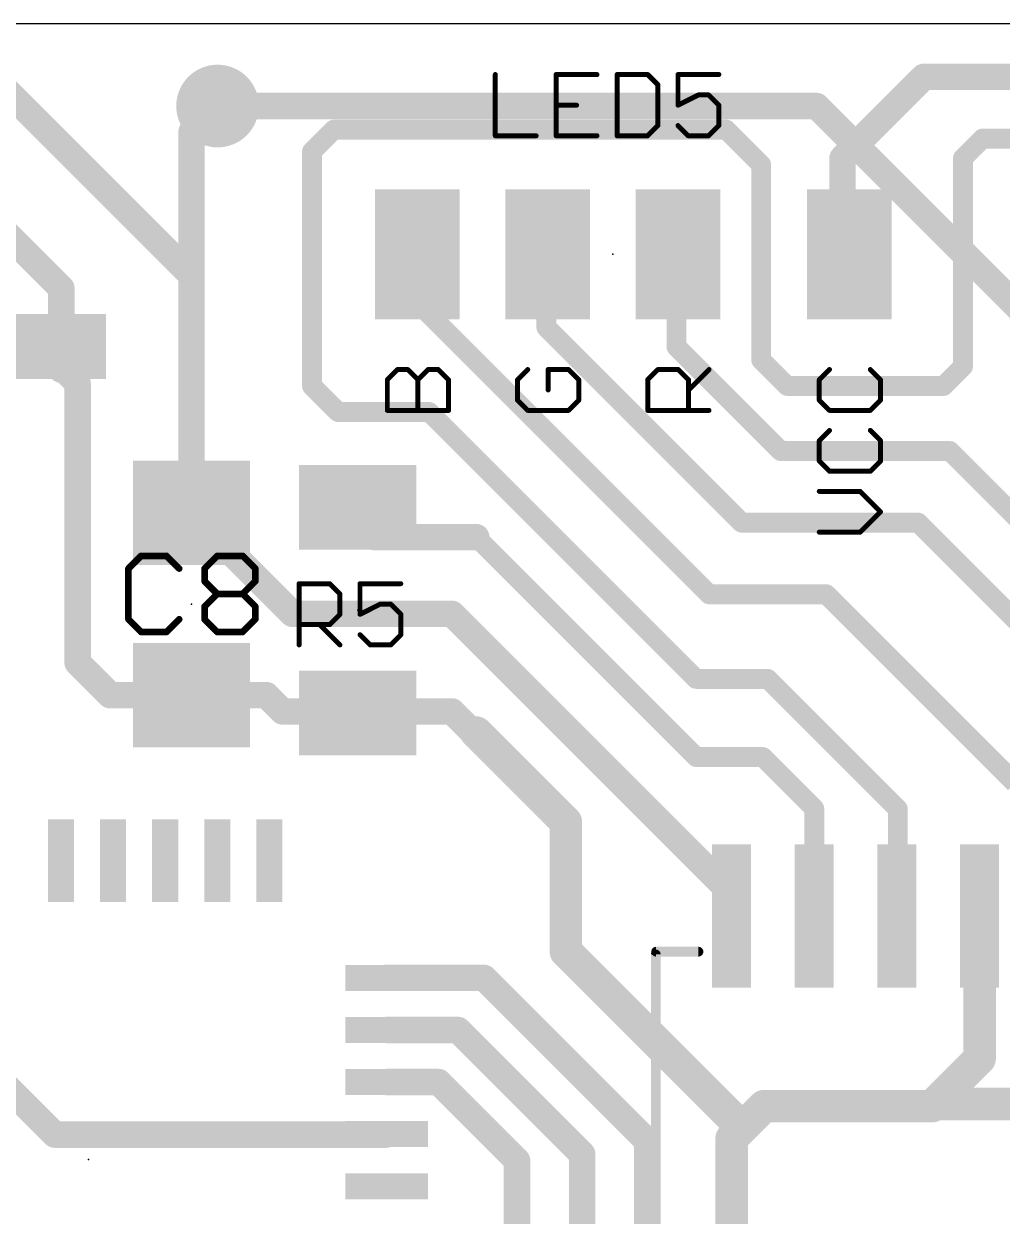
# Model space of a CAD drawing. Extents: x 1.3 to 95.4, y 0 to 60.
# Drawn here: x 36.92 to 51.95, y 20.25 to 38.56 of the extents above; entities that cross this region are included whole.
import ezdxf

# ---------------------------------------------------------------- set-up
doc = ezdxf.new("R2010")
doc.units = 0
for name, color, linetype in [('1', 12, 'CONTINUOUS'), ('16', 132, 'CONTINUOUS'), ('18', 110, 'CONTINUOUS'), ('20', 53, 'CONTINUOUS'), ('21', 253, 'CONTINUOUS'), ('23', 53, 'CONTINUOUS'), ('25', 253, 'CONTINUOUS')]:
    doc.layers.add(name, color=color, linetype=linetype)

# ---------------------------------------------------------------- blocks, each defined once
blk = doc.blocks.new('RECT')
blk.add_solid([(-0.5, -0.5), (0.5, -0.5), (-0.5, 0.5), (0.5, 0.5)])
blk = doc.blocks.new('ROUNDV')
at = {"const_width": 0.5}
blk.add_lwpolyline([(0, -0.25, 1), (0, 0.25, 1), (0, -0.25)], format="xyb", dxfattribs=at)

msp = doc.modelspace()

# ---------------------------------------------------------------- linework, layer by layer
at = {"layer": '1'}
for points, const_width in [([(36.45, 37.75), (39.5, 34.7)], 0.4064), ([(50.75, 37.75), (49.5, 36.5)], 0.4064), ([(60.5, 37.75), (50.75, 37.75)], 0.4064), ([(39.5, 36.9), (39.9, 37.3)], 0.4064), ([(39.5, 34.7), (39.5, 36.9)], 0.4064), ([(41.35, 36.6), (41.6875, 36.9375)], 0.3048), ([(41.6875, 36.9375), (47.7125, 36.9375)], 0.3048), ([(47.7125, 36.9375), (48.25, 36.4)], 0.3048), ([(35.25, 36.75), (37.5, 34.5)], 0.4064), ([(51.35, 36.5), (51.65, 36.8)], 0.3048), ([(51.65, 36.8), (53.9875, 36.8)], 0.3048), ([(41.35, 33), (41.35, 36.6)], 0.3048), ([(49.5, 36.5), (49.5, 35.1275)], 0.4064), ([(51.35, 33.3), (51.35, 36.5)], 0.3048), ([(48.25, 36.4), (48.25, 33.4)], 0.3048), ([(42.97, 35.0225), (42.95, 35.0025)], 0.3048), ([(44.97, 35.0225), (44.95, 35.0025)], 0.3048), ([(46.97, 35.0225), (46.95, 35.0025)], 0.3048), ([(49.5, 35.1275), (49.605, 35.0225)], 0.4064), ([(42.95, 35.0025), (42.95, 34.3)], 0.3048), ([(44.95, 35.0025), (44.95, 33.9)], 0.3048), ([(46.95, 35.0025), (46.95, 33.6)], 0.3048), ([(39.5, 34.7), (39.5, 31.05)], 0.4064), ([(37.5, 34.5), (37.5, 33.2925)], 0.4064), ([(42.95, 34.3), (47.45, 29.8)], 0.3048), ([(44.95, 33.9), (47.95, 30.9)], 0.3048), ([(37.185, 33.6075), (37.75, 33.0425)], 0.4064), ([(37.5, 33.2925), (37.185, 33.6075)], 0.4064), ([(46.95, 33.6), (48.55, 32)], 0.3048), ([(48.25, 33.4), (48.65, 33)], 0.3048), ([(37.5, 33.2925), (37.5, 33.25)], 0.4064), ([(51.05, 33), (51.35, 33.3)], 0.3048), ([(37.75, 33.0425), (37.75, 28.75)], 0.4064), ([(41.75, 32.6), (41.35, 33)], 0.3048), ([(48.65, 33), (51.05, 33)], 0.3048), ([(43.15, 32.6), (41.75, 32.6)], 0.3048), ([(47.25, 28.5), (43.15, 32.6)], 0.3048), ([(48.55, 32), (51.15, 32)], 0.3048), ([(51.15, 32), (56.65, 26.5)], 0.3048), ([(42.3112, 30.677), (42.0525, 31.1357)], 0.4064), ([(39.5, 31.05), (41.05, 29.5)], 0.4064), ([(42.0525, 31.1357), (42.0612, 30.677)], 0.3048), ([(47.95, 30.9), (50.6625, 30.9)], 0.3048), ([(50.6625, 30.9), (55.375, 26.1875)], 0.3048), ([(43.873, 30.677), (42.3112, 30.677)], 0.4064), ([(47.25, 27.3), (43.873, 30.677)], 0.3048), ([(47.45, 29.8), (49.25, 29.8)], 0.3048), ([(49.25, 29.8), (52.15, 26.9)], 0.3048), ([(41.05, 29.5), (43.5, 29.5)], 0.4064), ([(43.5, 29.5), (47.795, 25.205)], 0.4064), ([(37.75, 28.75), (38.25, 28.25)], 0.4064), ([(48.35, 28.5), (47.25, 28.5)], 0.3048), ([(50.35, 26.5), (48.35, 28.5)], 0.3048), ([(38.25, 28.25), (39.5, 28.25)], 0.4064), ([(39.5, 28.25), (40.65, 28.25)], 0.4064), ([(40.65, 28.25), (40.9, 28)], 0.4064), ([(40.9, 28), (42.0268, 28)], 0.4064), ([(42.0268, 28), (42.0525, 27.9743)], 0.4064), ([(42.0525, 27.9743), (42.0782, 28)], 0.4064), ([(42.0782, 28), (43.5, 28)], 0.4064), ([(43.5, 28), (43.8257, 27.6743)], 0.4064), ([(43.8257, 27.6743), (43.8757, 27.6743)], 0.4064), ([(43.8757, 27.6743), (45.25, 26.3)], 0.5), ([(48.2745, 27.3), (47.25, 27.3)], 0.3048), ([(49.065, 26.5095), (48.2745, 27.3)], 0.3048), ([(49.065, 24.8575), (49.065, 26.5095)], 0.3048), ([(50.35, 24.8725), (50.35, 26.5)], 0.3048), ([(45.25, 26.3), (45.25, 24.3125)], 0.5), ([(37.4, 21.5), (32.957, 25.943)], 0.4064), ([(47.795, 25.205), (47.795, 24.8575)], 0.4064), ([(51.605, 22.6675), (51.605, 24.8575)], 0.5), ([(50.335, 24.8575), (50.35, 24.8725)], 0.3048), ([(45.25, 24.3125), (47.795, 21.7675)], 0.5), ([(43.9925, 23.9075), (42.495, 23.9075)], 0.4064), ([(46.5, 21.4), (43.9925, 23.9075)], 0.4064), ([(43.5925, 23.1075), (42.495, 23.1075)], 0.4064), ([(45.5, 21.2), (43.5925, 23.1075)], 0.4064), ([(50.9063, 21.9688), (51.605, 22.6675)], 0.5), ([(43.2925, 22.3075), (42.495, 22.3075)], 0.4064), ([(44.5, 21.1), (43.2925, 22.3075)], 0.4064), ([(47.795, 21.4375), (48.295, 21.9375)], 0.5), ([(48.295, 21.9375), (50.875, 21.9375)], 0.5), ([(50.9063, 21.9688), (63, 21.9688)], 0.5), ([(50.875, 21.9375), (50.9063, 21.9688)], 0.3048), ([(47.795, 21.7675), (47.795, 21.4375)], 0.3048), ([(37.4, 21.5), (42.4875, 21.5)], 0.4064), ([(42.4875, 21.5), (42.495, 21.5075)], 0.4064), ([(47.795, 21.4375), (47.795, 15.7525)], 0.5), ([(46.5, 14.3), (46.5, 21.4)], 0.4064), ([(44.5, 13), (44.5, 21.1)], 0.4064), ([(45.5, 13.4), (45.5, 21.2)], 0.4064)]:
    msp.add_lwpolyline(points, dxfattribs=dict(at, const_width=const_width))
for points, const_width in [([(50.75, 37.8516, 1), (50.75, 37.6484)], 0.2032), ([(50.8218, 37.6782, 1), (50.6782, 37.8218)], 0.2032), ([(39.9718, 37.2282, 1), (39.8282, 37.3718)], 0.2032), ([(39.6016, 36.9, 1), (39.3984, 36.9)], 0.2032), ([(39.4282, 36.9718, 1), (39.5718, 36.8282)], 0.2032), ([(41.6875, 37.0137, 1), (41.6875, 36.8613)], 0.1524), ([(41.7414, 36.8836, 1), (41.6336, 36.9914)], 0.1524), ([(47.7664, 36.9914, 1), (47.6586, 36.8836)], 0.1524), ([(47.7125, 36.8613, 1), (47.7125, 37.0137)], 0.1524), ([(51.65, 36.8762, 1), (51.65, 36.7238)], 0.1524), ([(51.7039, 36.7461, 1), (51.5961, 36.8539)], 0.1524), ([(41.4262, 36.6, 1), (41.2738, 36.6)], 0.1524), ([(41.2961, 36.6539, 1), (41.4039, 36.5461)], 0.1524), ([(49.6016, 36.5, 1), (49.3984, 36.5)], 0.2032), ([(49.4282, 36.5718, 1), (49.5718, 36.4282)], 0.2032), ([(51.4262, 36.5, 1), (51.2738, 36.5)], 0.1524), ([(51.2961, 36.5539, 1), (51.4039, 36.4461)], 0.1524), ([(48.3262, 36.4, 1), (48.1738, 36.4)], 0.1524), ([(48.1961, 36.3461, 1), (48.3039, 36.4539)], 0.1524), ([(43.0239, 34.9686, 1), (42.9161, 35.0764)], 0.1524), ([(45.0239, 34.9686, 1), (44.9161, 35.0764)], 0.1524), ([(47.0239, 34.9686, 1), (46.9161, 35.0764)], 0.1524), ([(49.3984, 35.1275, 1), (49.6016, 35.1275)], 0.2032), ([(49.5718, 35.1993, 1), (49.4282, 35.0557)], 0.2032), ([(49.5332, 34.9507, 1), (49.6768, 35.0943)], 0.2032), ([(43.0262, 35.0025, 1), (42.8738, 35.0025)], 0.1524), ([(42.8961, 35.0564, 1), (43.0039, 34.9486)], 0.1524), ([(45.0262, 35.0025, 1), (44.8738, 35.0025)], 0.1524), ([(44.8961, 35.0564, 1), (45.0039, 34.9486)], 0.1524), ([(47.0262, 35.0025, 1), (46.8738, 35.0025)], 0.1524), ([(46.8961, 35.0564, 1), (47.0039, 34.9486)], 0.1524), ([(39.6016, 34.7, 1), (39.3984, 34.7)], 0.2032), ([(39.3984, 34.7, 1), (39.6016, 34.7)], 0.2032), ([(39.4282, 34.6282, 1), (39.5718, 34.7718)], 0.2032), ([(37.6016, 34.5, 1), (37.3984, 34.5)], 0.2032), ([(37.4282, 34.4282, 1), (37.5718, 34.5718)], 0.2032), ([(43.0039, 34.3539, 1), (42.8961, 34.2461)], 0.1524), ([(42.8738, 34.3, 1), (43.0262, 34.3)], 0.1524), ([(45.0039, 33.9539, 1), (44.8961, 33.8461)], 0.1524), ([(44.8738, 33.9, 1), (45.0262, 33.9)], 0.1524), ([(37.2568, 33.6793, 1), (37.1132, 33.5357)], 0.2032), ([(37.2568, 33.6793, 1), (37.1132, 33.5357)], 0.2032), ([(47.0039, 33.6539, 1), (46.8961, 33.5461)], 0.1524), ([(46.8738, 33.6, 1), (47.0262, 33.6)], 0.1524), ([(48.3039, 33.4539, 1), (48.1961, 33.3461)], 0.1524), ([(37.6016, 33.2925, 1), (37.3984, 33.2925)], 0.2032), ([(37.3984, 33.2925, 1), (37.6016, 33.2925)], 0.2032), ([(37.3984, 33.25, 1), (37.6016, 33.25)], 0.2032), ([(37.4282, 33.2207, 1), (37.5718, 33.3643)], 0.2032), ([(48.1738, 33.4, 1), (48.3262, 33.4)], 0.1524), ([(51.2738, 33.3, 1), (51.4262, 33.3)], 0.1524), ([(51.4039, 33.2461, 1), (51.2961, 33.3539)], 0.1524), ([(37.8516, 33.0425, 1), (37.6484, 33.0425)], 0.2032), ([(37.6782, 32.9707, 1), (37.8218, 33.1143)], 0.2032), ([(41.4039, 33.0539, 1), (41.2961, 32.9461)], 0.1524), ([(48.65, 33.0762, 1), (48.65, 32.9238)], 0.1524), ([(51.05, 32.9238, 1), (51.05, 33.0762)], 0.1524), ([(41.2738, 33, 1), (41.4262, 33)], 0.1524), ([(48.5961, 32.9461, 1), (48.7039, 33.0539)], 0.1524), ([(50.9961, 33.0539, 1), (51.1039, 32.9461)], 0.1524), ([(41.75, 32.6762, 1), (41.75, 32.5238)], 0.1524), ([(41.6961, 32.5461, 1), (41.8039, 32.6539)], 0.1524), ([(43.2039, 32.6539, 1), (43.0961, 32.5461)], 0.1524), ([(43.15, 32.5238, 1), (43.15, 32.6762)], 0.1524), ([(48.55, 32.0762, 1), (48.55, 31.9238)], 0.1524), ([(48.4961, 31.9461, 1), (48.6039, 32.0539)], 0.1524), ([(51.2039, 32.0539, 1), (51.0961, 31.9461)], 0.1524), ([(51.15, 31.9238, 1), (51.15, 32.0762)], 0.1524), ([(42.141, 31.1856, 1), (41.964, 31.0858)], 0.2032), ([(39.3984, 31.05, 1), (39.6016, 31.05)], 0.2032), ([(39.5718, 31.1218, 1), (39.4282, 30.9782)], 0.2032), ([(42.1287, 31.1371, 1), (41.9763, 31.1343)], 0.1524), ([(47.95, 30.9762, 1), (47.95, 30.8238)], 0.1524), ([(47.8961, 30.8461, 1), (48.0039, 30.9539)], 0.1524), ([(50.7164, 30.9539, 1), (50.6086, 30.8461)], 0.1524), ([(50.6625, 30.8238, 1), (50.6625, 30.9762)], 0.1524), ([(42.3112, 30.7786, 1), (42.3112, 30.5754)], 0.2032), ([(42.2227, 30.6271, 1), (42.3997, 30.7269)], 0.2032), ([(43.9269, 30.7309, 1), (43.8191, 30.6231)], 0.1524), ([(43.873, 30.5754, 1), (43.873, 30.7786)], 0.2032), ([(41.985, 30.6756, 1), (42.1374, 30.6784)], 0.1524), ([(47.45, 29.8762, 1), (47.45, 29.7238)], 0.1524), ([(47.3961, 29.7461, 1), (47.5039, 29.8539)], 0.1524), ([(49.3039, 29.8539, 1), (49.1961, 29.7461)], 0.1524), ([(49.25, 29.7238, 1), (49.25, 29.8762)], 0.1524), ([(41.05, 29.6016, 1), (41.05, 29.3984)], 0.2032), ([(40.9782, 29.4282, 1), (41.1218, 29.5718)], 0.2032), ([(43.5718, 29.5718, 1), (43.4282, 29.4282)], 0.2032), ([(43.5, 29.3984, 1), (43.5, 29.6016)], 0.2032), ([(37.8218, 28.8218, 1), (37.6782, 28.6782)], 0.2032), ([(37.6484, 28.75, 1), (37.8516, 28.75)], 0.2032), ([(47.25, 28.5762, 1), (47.25, 28.4238)], 0.1524), ([(47.1961, 28.4461, 1), (47.3039, 28.5539)], 0.1524), ([(48.4039, 28.5539, 1), (48.2961, 28.4461)], 0.1524), ([(48.35, 28.4238, 1), (48.35, 28.5762)], 0.1524), ([(38.25, 28.3516, 1), (38.25, 28.1484)], 0.2032), ([(38.1782, 28.1782, 1), (38.3218, 28.3218)], 0.2032), ([(39.5, 28.3516, 1), (39.5, 28.1484)], 0.2032), ([(39.5, 28.1484, 1), (39.5, 28.3516)], 0.2032), ([(40.7218, 28.3218, 1), (40.5782, 28.1782)], 0.2032), ([(40.65, 28.1484, 1), (40.65, 28.3516)], 0.2032), ([(40.9, 28.1016, 1), (40.9, 27.8984)], 0.2032), ([(40.8282, 27.9282, 1), (40.9718, 28.0718)], 0.2032), ([(42.0986, 28.0718, 1), (41.955, 27.9282)], 0.2032), ([(41.9807, 28.0461, 1), (42.1243, 27.9025)], 0.2032), ([(42.0782, 28.1016, 1), (42.0782, 27.8984)], 0.2032), ([(41.9807, 27.9025, 1), (42.1243, 28.0461)], 0.2032), ([(42.15, 27.9282, 1), (42.0064, 28.0718)], 0.2032), ([(42.0268, 27.8984, 1), (42.0268, 28.1016)], 0.2032), ([(43.5718, 28.0718, 1), (43.4282, 27.9282)], 0.2032), ([(43.5, 27.8984, 1), (43.5, 28.1016)], 0.2032), ([(43.8257, 27.7759, 1), (43.8257, 27.5727)], 0.2032), ([(43.9641, 27.7627, 1), (43.7873, 27.5859)], 0.25), ([(43.7539, 27.6025, 1), (43.8975, 27.7461)], 0.2032), ([(43.8757, 27.5727, 1), (43.8757, 27.7759)], 0.2032), ([(47.25, 27.3762, 1), (47.25, 27.2238)], 0.1524), ([(47.1961, 27.2461, 1), (47.3039, 27.3539)], 0.1524), ([(48.3284, 27.3539, 1), (48.2206, 27.2461)], 0.1524), ([(48.2745, 27.2238, 1), (48.2745, 27.3762)], 0.1524), ([(49.1412, 26.5095, 1), (48.9888, 26.5095)], 0.1524), ([(49.0111, 26.4556, 1), (49.1189, 26.5634)], 0.1524), ([(50.4262, 26.5, 1), (50.2738, 26.5)], 0.1524), ([(50.2961, 26.4461, 1), (50.4039, 26.5539)], 0.1524), ([(45.375, 26.3, 1), (45.125, 26.3)], 0.25), ([(45.1616, 26.2116, 1), (45.3384, 26.3884)], 0.25), ([(47.8966, 25.205, 1), (47.6934, 25.205)], 0.2032), ([(47.7232, 25.1332, 1), (47.8668, 25.2768)], 0.2032), ([(51.73, 24.8575, 1), (51.48, 24.8575)], 0.25), ([(47.6934, 24.8575, 1), (47.8966, 24.8575)], 0.2032), ([(48.9888, 24.8575, 1), (49.1412, 24.8575)], 0.1524), ([(50.2811, 24.9114, 1), (50.3889, 24.8036)], 0.1524), ([(50.2738, 24.8725, 1), (50.4262, 24.8725)], 0.1524), ([(50.4039, 24.8186, 1), (50.2961, 24.9264)], 0.1524), ([(45.3384, 24.4009, 1), (45.1616, 24.2241)], 0.25), ([(45.125, 24.3125, 1), (45.375, 24.3125)], 0.25), ([(42.495, 24.0091, 1), (42.495, 23.8059)], 0.2032), ([(44.0643, 23.9793, 1), (43.9207, 23.8357)], 0.2032), ([(43.9925, 23.8059, 1), (43.9925, 24.0091)], 0.2032), ([(42.495, 23.2091, 1), (42.495, 23.0059)], 0.2032), ([(43.6643, 23.1793, 1), (43.5207, 23.0357)], 0.2032), ([(43.5925, 23.0059, 1), (43.5925, 23.2091)], 0.2032), ([(51.6934, 22.5791, 1), (51.5166, 22.7559)], 0.25), ([(51.48, 22.6675, 1), (51.73, 22.6675)], 0.25), ([(42.495, 22.4091, 1), (42.495, 22.2059)], 0.2032), ([(43.3643, 22.3793, 1), (43.2207, 22.2357)], 0.2032), ([(43.2925, 22.2059, 1), (43.2925, 22.4091)], 0.2032), ([(48.295, 22.0625, 1), (48.295, 21.8125)], 0.25), ([(48.3834, 21.8491, 1), (48.2066, 22.0259)], 0.25), ([(50.9063, 22.0938, 1), (50.9063, 21.8438)], 0.25), ([(50.8179, 22.0572, 1), (50.9947, 21.8804)], 0.25), ([(50.875, 21.8125, 1), (50.875, 22.0625)], 0.25), ([(47.7066, 21.6791, 1), (47.8834, 21.8559)], 0.25), ([(50.8211, 21.9914, 1), (50.9289, 21.8836)], 0.1524), ([(50.9602, 21.9149, 1), (50.8524, 22.0227)], 0.1524), ([(47.8712, 21.7675, 1), (47.7188, 21.7675)], 0.1524), ([(37.4, 21.6016, 1), (37.4, 21.3984)], 0.2032), ([(37.3282, 21.4282, 1), (37.4718, 21.5718)], 0.2032), ([(42.4157, 21.5718, 1), (42.5593, 21.4282)], 0.2032), ([(42.5668, 21.4357, 1), (42.4232, 21.5793)], 0.2032), ([(42.4875, 21.3984, 1), (42.4875, 21.6016)], 0.2032), ([(47.92, 21.4375, 1), (47.67, 21.4375)], 0.25), ([(47.7066, 21.5259, 1), (47.8834, 21.3491)], 0.25), ([(46.6016, 21.4, 1), (46.3984, 21.4)], 0.2032), ([(46.4282, 21.3282, 1), (46.5718, 21.4718)], 0.2032), ([(47.7188, 21.4375, 1), (47.8712, 21.4375)], 0.1524), ([(44.6016, 21.1, 1), (44.3984, 21.1)], 0.2032), ([(44.4282, 21.0282, 1), (44.5718, 21.1718)], 0.2032), ([(45.6016, 21.2, 1), (45.3984, 21.2)], 0.2032), ([(45.4282, 21.1282, 1), (45.5718, 21.2718)], 0.2032)]:
    msp.add_lwpolyline(points, format="xyb", dxfattribs=dict(at, const_width=const_width))
at = {"layer": '16', "const_width": 0.4064}
for points in [[(39.9, 37.3), (49.1, 37.3)], [(49.1, 37.3), (54.9, 31.5)]]:
    msp.add_lwpolyline(points, dxfattribs=at)
at = {"layer": '16', "const_width": 0.2032}
for points in [[(39.9, 37.4016, 1), (39.9, 37.1984)], [(49.1718, 37.3718, 1), (49.0282, 37.2282)], [(49.1, 37.1984, 1), (49.1, 37.4016)]]:
    msp.add_lwpolyline(points, format="xyb", dxfattribs=at)
at = {"layer": '20'}
msp.add_line((95.375, 38.5625), (5, 38.5625), dxfattribs=at)
at = {"layer": '21'}
for points, const_width in [([(42.5073, 33.0954), (42.6641, 33.2522)], 0.0762), ([(42.6641, 33.2522), (42.8208, 33.2522)], 0.0762), ([(42.8208, 33.2522), (42.9776, 33.0954)], 0.0762), ([(42.9776, 33.0954), (43.1344, 33.2522)], 0.0762), ([(43.1344, 33.2522), (43.2911, 33.2522)], 0.0762), ([(43.2911, 33.2522), (43.4479, 33.0954)], 0.0762), ([(44.6641, 33.2522), (44.5073, 33.0954)], 0.0762), ([(45.2911, 33.2522), (44.9776, 33.2522)], 0.0762), ([(44.9776, 33.2522), (44.9776, 32.9386)], 0.0762), ([(45.4479, 33.0954), (45.2911, 33.2522)], 0.0762), ([(46.5073, 33.0954), (46.6641, 33.2522)], 0.0762), ([(46.6641, 33.2522), (46.9776, 33.2522)], 0.0762), ([(46.9776, 33.2522), (47.1344, 33.0954)], 0.0762), ([(47.1344, 32.9386), (47.4479, 33.2522)], 0.0762), ([(49.2991, 33.2522), (49.1423, 33.0954)], 0.0762), ([(50.0829, 33.0954), (49.9261, 33.2522)], 0.0762), ([(42.5073, 32.6251), (42.5073, 33.0954)], 0.0762), ([(42.9776, 32.6251), (42.9776, 33.0954)], 0.0762), ([(43.4479, 33.0954), (43.4479, 32.6251)], 0.0762), ([(44.5073, 33.0954), (44.5073, 32.7818)], 0.0762), ([(45.4479, 32.7818), (45.4479, 33.0954)], 0.0762), ([(46.5073, 32.6251), (46.5073, 33.0954)], 0.0762), ([(47.1344, 33.0954), (47.1344, 32.6251)], 0.0762), ([(49.1423, 33.0954), (49.1423, 32.7818)], 0.0762), ([(50.0829, 32.7818), (50.0829, 33.0954)], 0.0762), ([(44.5073, 32.7818), (44.6641, 32.6251)], 0.0762), ([(45.2911, 32.6251), (45.4479, 32.7818)], 0.0762), ([(49.1423, 32.7818), (49.2991, 32.6251)], 0.0762), ([(49.9261, 32.6251), (50.0829, 32.7818)], 0.0762), ([(43.4479, 32.6251), (42.5073, 32.6251)], 0.0762), ([(44.6641, 32.6251), (45.2911, 32.6251)], 0.0762), ([(47.4479, 32.6251), (46.5073, 32.6251)], 0.0762), ([(49.2991, 32.6251), (49.9261, 32.6251)], 0.0762), ([(49.2991, 32.3166), (49.1423, 32.1599)], 0.0762), ([(50.0829, 32.1599), (49.9261, 32.3166)], 0.0762), ([(49.1423, 32.1599), (49.1423, 31.8463)], 0.0762), ([(50.0829, 31.8463), (50.0829, 32.1599)], 0.0762), ([(49.1423, 31.8463), (49.2991, 31.6896)], 0.0762), ([(49.9261, 31.6896), (50.0829, 31.8463)], 0.0762), ([(49.2991, 31.6896), (49.9261, 31.6896)], 0.0762), ([(49.7694, 31.3811), (49.1423, 31.3811)], 0.0762), ([(50.0829, 31.0676), (49.7694, 31.3811)], 0.0762), ([(49.7694, 30.754), (50.0829, 31.0676)], 0.0762), ([(49.1423, 30.754), (49.7694, 30.754)], 0.0762), ([(46.6364, 24.31), (47.2863, 24.31)], 0.15), ([(46.63, 16.3425), (46.63, 24.2675)], 0.15)]:
    msp.add_lwpolyline(points, dxfattribs=dict(at, const_width=const_width))
for points, const_width in [([(42.6641, 33.2712, 1), (42.6641, 33.2331)], 0.0381), ([(42.6775, 33.2387, 1), (42.6506, 33.2656)], 0.0381), ([(42.8343, 33.2656, 1), (42.8074, 33.2387)], 0.0381), ([(42.8208, 33.2331, 1), (42.8208, 33.2712)], 0.0381), ([(43.1344, 33.2712, 1), (43.1344, 33.2331)], 0.0381), ([(43.1478, 33.2387, 1), (43.1209, 33.2656)], 0.0381), ([(43.3046, 33.2656, 1), (43.2777, 33.2387)], 0.0381), ([(43.2911, 33.2331, 1), (43.2911, 33.2712)], 0.0381), ([(44.6775, 33.2387, 1), (44.6506, 33.2656)], 0.0381), ([(44.9776, 33.2712, 1), (44.9776, 33.2331)], 0.0381), ([(44.9967, 33.2522, 1), (44.9586, 33.2522)], 0.0381), ([(45.3046, 33.2656, 1), (45.2777, 33.2387)], 0.0381), ([(45.2911, 33.2331, 1), (45.2911, 33.2712)], 0.0381), ([(46.6641, 33.2712, 1), (46.6641, 33.2331)], 0.0381), ([(46.6775, 33.2387, 1), (46.6506, 33.2656)], 0.0381), ([(46.9911, 33.2656, 1), (46.9641, 33.2387)], 0.0381), ([(46.9776, 33.2331, 1), (46.9776, 33.2712)], 0.0381), ([(47.4614, 33.2387, 1), (47.4344, 33.2656)], 0.0381), ([(49.3125, 33.2387, 1), (49.2856, 33.2656)], 0.0381), ([(49.9396, 33.2656, 1), (49.9127, 33.2387)], 0.0381), ([(42.5263, 33.0954, 1), (42.4882, 33.0954)], 0.0381), ([(42.4938, 33.1089, 1), (42.5208, 33.0819)], 0.0381), ([(42.9967, 33.0954, 1), (42.9586, 33.0954)], 0.0381), ([(42.9641, 33.1089, 1), (42.9911, 33.0819)], 0.0381), ([(42.9641, 33.0819, 1), (42.9911, 33.1089)], 0.0381), ([(43.467, 33.0954, 1), (43.4289, 33.0954)], 0.0381), ([(43.4344, 33.0819, 1), (43.4614, 33.1089)], 0.0381), ([(44.5263, 33.0954, 1), (44.4882, 33.0954)], 0.0381), ([(44.4938, 33.1089, 1), (44.5208, 33.0819)], 0.0381), ([(45.467, 33.0954, 1), (45.4289, 33.0954)], 0.0381), ([(45.4344, 33.0819, 1), (45.4614, 33.1089)], 0.0381), ([(46.5263, 33.0954, 1), (46.4882, 33.0954)], 0.0381), ([(46.4938, 33.1089, 1), (46.5208, 33.0819)], 0.0381), ([(47.1534, 33.0954, 1), (47.1153, 33.0954)], 0.0381), ([(47.1209, 32.9521, 1), (47.1478, 32.9251)], 0.0381), ([(47.1209, 33.0819, 1), (47.1478, 33.1089)], 0.0381), ([(49.1613, 33.0954, 1), (49.1232, 33.0954)], 0.0381), ([(49.1288, 33.1089, 1), (49.1558, 33.0819)], 0.0381), ([(50.102, 33.0954, 1), (50.0639, 33.0954)], 0.0381), ([(50.0694, 33.0819, 1), (50.0964, 33.1089)], 0.0381), ([(44.4882, 32.7818, 1), (44.5263, 32.7818)], 0.0381), ([(44.5208, 32.7953, 1), (44.4938, 32.7684)], 0.0381), ([(44.9586, 32.9386, 1), (44.9967, 32.9386)], 0.0381), ([(45.4289, 32.7818, 1), (45.467, 32.7818)], 0.0381), ([(45.4614, 32.7684, 1), (45.4344, 32.7953)], 0.0381), ([(49.1232, 32.7818, 1), (49.1613, 32.7818)], 0.0381), ([(49.1558, 32.7953, 1), (49.1288, 32.7684)], 0.0381), ([(50.0639, 32.7818, 1), (50.102, 32.7818)], 0.0381), ([(50.0964, 32.7684, 1), (50.0694, 32.7953)], 0.0381), ([(42.4882, 32.6251, 1), (42.5263, 32.6251)], 0.0381), ([(42.5073, 32.6441, 1), (42.5073, 32.606)], 0.0381), ([(42.9586, 32.6251, 1), (42.9967, 32.6251)], 0.0381), ([(43.4289, 32.6251, 1), (43.467, 32.6251)], 0.0381), ([(43.4479, 32.606, 1), (43.4479, 32.6441)], 0.0381), ([(44.6641, 32.6441, 1), (44.6641, 32.606)], 0.0381), ([(44.6506, 32.6116, 1), (44.6775, 32.6386)], 0.0381), ([(45.2777, 32.6386, 1), (45.3046, 32.6116)], 0.0381), ([(45.2911, 32.606, 1), (45.2911, 32.6441)], 0.0381), ([(46.4882, 32.6251, 1), (46.5263, 32.6251)], 0.0381), ([(46.5073, 32.6441, 1), (46.5073, 32.606)], 0.0381), ([(47.1153, 32.6251, 1), (47.1534, 32.6251)], 0.0381), ([(47.4479, 32.606, 1), (47.4479, 32.6441)], 0.0381), ([(49.2991, 32.6441, 1), (49.2991, 32.606)], 0.0381), ([(49.2856, 32.6116, 1), (49.3125, 32.6386)], 0.0381), ([(49.9127, 32.6386, 1), (49.9396, 32.6116)], 0.0381), ([(49.9261, 32.606, 1), (49.9261, 32.6441)], 0.0381), ([(49.3125, 32.3032, 1), (49.2856, 32.3301)], 0.0381), ([(49.9396, 32.3301, 1), (49.9127, 32.3032)], 0.0381), ([(49.1613, 32.1599, 1), (49.1232, 32.1599)], 0.0381), ([(49.1288, 32.1733, 1), (49.1558, 32.1464)], 0.0381), ([(50.102, 32.1599, 1), (50.0639, 32.1599)], 0.0381), ([(50.0694, 32.1464, 1), (50.0964, 32.1733)], 0.0381), ([(49.1558, 31.8598, 1), (49.1288, 31.8329)], 0.0381), ([(50.0964, 31.8329, 1), (50.0694, 31.8598)], 0.0381), ([(49.1232, 31.8463, 1), (49.1613, 31.8463)], 0.0381), ([(49.2991, 31.7086, 1), (49.2991, 31.6705)], 0.0381), ([(49.2856, 31.6761, 1), (49.3125, 31.703)], 0.0381), ([(49.9127, 31.703, 1), (49.9396, 31.6761)], 0.0381), ([(49.9261, 31.6705, 1), (49.9261, 31.7086)], 0.0381), ([(50.0639, 31.8463, 1), (50.102, 31.8463)], 0.0381), ([(49.1423, 31.4002, 1), (49.1423, 31.3621)], 0.0381), ([(49.7828, 31.3946, 1), (49.7559, 31.3676)], 0.0381), ([(49.7694, 31.3621, 1), (49.7694, 31.4002)], 0.0381), ([(50.0964, 31.0541, 1), (50.0694, 31.081)], 0.0381), ([(50.0694, 31.0541, 1), (50.0964, 31.081)], 0.0381), ([(49.1423, 30.7731, 1), (49.1423, 30.735)], 0.0381), ([(49.7559, 30.7675, 1), (49.7828, 30.7406)], 0.0381), ([(49.7694, 30.735, 1), (49.7694, 30.7731)], 0.0381), ([(46.6364, 24.3475, 1), (46.6364, 24.2725)], 0.075), ([(47.2863, 24.2725, 1), (47.2863, 24.3475)], 0.075), ([(46.6675, 24.2675, 1), (46.5925, 24.2675)], 0.075)]:
    msp.add_lwpolyline(points, format="xyb", dxfattribs=dict(at, const_width=const_width))
at = {"layer": '23'}
for p in [(45.97, 35.0225), (39.5, 29.65), (42.0525, 29.555), (37.915, 21.1175)]:
    msp.add_point(p, dxfattribs=at)
at = {"layer": '25'}
for points, const_width in [([(44.1656, 37.7837), (44.1656, 36.8431)], 0.0762), ([(45.7282, 37.7837), (45.1011, 37.7837)], 0.0762), ([(45.1011, 37.7837), (45.1011, 36.8431)], 0.0762), ([(46.0366, 37.7837), (46.0366, 36.8431)], 0.0762), ([(46.5069, 37.7837), (46.0366, 37.7837)], 0.0762), ([(46.6637, 37.6269), (46.5069, 37.7837)], 0.0762), ([(47.5992, 37.7837), (46.9722, 37.7837)], 0.0762), ([(46.9722, 37.7837), (46.9722, 37.3134)], 0.0762), ([(46.6637, 36.9999), (46.6637, 37.6269)], 0.0762), ([(46.9722, 37.3134), (47.2857, 37.4702)], 0.0762), ([(47.2857, 37.4702), (47.4425, 37.4702)], 0.0762), ([(47.4425, 37.4702), (47.5992, 37.3134)], 0.0762), ([(45.1011, 37.3134), (45.4147, 37.3134)], 0.0762), ([(47.5992, 37.3134), (47.5992, 36.9999)], 0.0762), ([(46.5069, 36.8431), (46.6637, 36.9999)], 0.0762), ([(47.1289, 36.8431), (46.9722, 36.9999)], 0.0762), ([(47.5992, 36.9999), (47.4425, 36.8431)], 0.0762), ([(44.1656, 36.8431), (44.7927, 36.8431)], 0.0762), ([(45.1011, 36.8431), (45.7282, 36.8431)], 0.0762), ([(46.0366, 36.8431), (46.5069, 36.8431)], 0.0762), ([(47.4425, 36.8431), (47.1289, 36.8431)], 0.0762), ([(38.7257, 30.3902), (38.5308, 30.1953)], 0.1016), ([(39.1155, 30.3902), (38.7257, 30.3902)], 0.1016), ([(39.3104, 30.1953), (39.1155, 30.3902)], 0.1016), ([(39.7002, 30.1953), (39.8951, 30.3902)], 0.1016), ([(39.8951, 30.3902), (40.2849, 30.3902)], 0.1016), ([(40.2849, 30.3902), (40.4798, 30.1953)], 0.1016), ([(38.5308, 30.1953), (38.5308, 29.4157)], 0.1016), ([(39.7002, 30.0004), (39.7002, 30.1953)], 0.1016), ([(40.4798, 30.1953), (40.4798, 30.0004)], 0.1016), ([(39.8951, 29.8055), (39.7002, 30.0004)], 0.1016), ([(40.4798, 30.0004), (40.2849, 29.8055)], 0.1016), ([(39.7002, 29.6106), (39.8951, 29.8055)], 0.1016), ([(39.8951, 29.8055), (40.2849, 29.8055)], 0.1016), ([(40.2849, 29.8055), (40.4798, 29.6106)], 0.1016), ([(41.1521, 29.0221), (41.1521, 29.9627)], 0.0762), ([(41.1521, 29.9627), (41.6224, 29.9627)], 0.0762), ([(41.6224, 29.9627), (41.7791, 29.8059)], 0.0762), ([(42.7146, 29.9627), (42.0876, 29.9627)], 0.0762), ([(42.0876, 29.9627), (42.0876, 29.4924)], 0.0762), ([(41.7791, 29.8059), (41.7791, 29.4924)], 0.0762), ([(42.0876, 29.4924), (42.4011, 29.6492)], 0.0762), ([(42.4011, 29.6492), (42.5579, 29.6492)], 0.0762), ([(42.5579, 29.6492), (42.7146, 29.4924)], 0.0762), ([(39.7002, 29.4157), (39.7002, 29.6106)], 0.1016), ([(40.4798, 29.6106), (40.4798, 29.4157)], 0.1016), ([(41.7791, 29.4924), (41.6224, 29.3356)], 0.0762), ([(42.7146, 29.4924), (42.7146, 29.1789)], 0.0762), ([(38.5308, 29.4157), (38.7257, 29.2208)], 0.1016), ([(39.1155, 29.2208), (39.3104, 29.4157)], 0.1016), ([(39.8951, 29.2208), (39.7002, 29.4157)], 0.1016), ([(40.4798, 29.4157), (40.2849, 29.2208)], 0.1016), ([(41.6224, 29.3356), (41.1521, 29.3356)], 0.0762), ([(41.4656, 29.3356), (41.7791, 29.0221)], 0.0762), ([(38.7257, 29.2208), (39.1155, 29.2208)], 0.1016), ([(40.2849, 29.2208), (39.8951, 29.2208)], 0.1016), ([(42.2443, 29.0221), (42.0876, 29.1789)], 0.0762), ([(42.7146, 29.1789), (42.5579, 29.0221)], 0.0762), ([(42.5579, 29.0221), (42.2443, 29.0221)], 0.0762)]:
    msp.add_lwpolyline(points, dxfattribs=dict(at, const_width=const_width))
for points, const_width in [([(44.1847, 37.7837, 1), (44.1466, 37.7837)], 0.0381), ([(45.1011, 37.8028, 1), (45.1011, 37.7647)], 0.0381), ([(45.1202, 37.7837, 1), (45.0821, 37.7837)], 0.0381), ([(45.7282, 37.7647, 1), (45.7282, 37.8028)], 0.0381), ([(46.0366, 37.8028, 1), (46.0366, 37.7647)], 0.0381), ([(46.0557, 37.7837, 1), (46.0176, 37.7837)], 0.0381), ([(46.5204, 37.7972, 1), (46.4935, 37.7702)], 0.0381), ([(46.5069, 37.7647, 1), (46.5069, 37.8028)], 0.0381), ([(46.9912, 37.7837, 1), (46.9531, 37.7837)], 0.0381), ([(46.9722, 37.8028, 1), (46.9722, 37.7647)], 0.0381), ([(47.5992, 37.7647, 1), (47.5992, 37.8028)], 0.0381), ([(46.6828, 37.6269, 1), (46.6447, 37.6269)], 0.0381), ([(46.6502, 37.6135, 1), (46.6772, 37.6404)], 0.0381), ([(47.2857, 37.4892, 1), (47.2857, 37.4511)], 0.0381), ([(47.2942, 37.4531, 1), (47.2772, 37.4872)], 0.0381), ([(47.4559, 37.4836, 1), (47.429, 37.4567)], 0.0381), ([(47.4425, 37.4511, 1), (47.4425, 37.4892)], 0.0381), ([(45.1011, 37.3325, 1), (45.1011, 37.2944)], 0.0381), ([(45.4147, 37.2944, 1), (45.4147, 37.3325)], 0.0381), ([(46.9531, 37.3134, 1), (46.9912, 37.3134)], 0.0381), ([(46.9636, 37.3304, 1), (46.9807, 37.2964)], 0.0381), ([(47.6183, 37.3134, 1), (47.5802, 37.3134)], 0.0381), ([(47.5858, 37.2999, 1), (47.6127, 37.3269)], 0.0381), ([(46.6447, 36.9999, 1), (46.6828, 36.9999)], 0.0381), ([(46.6772, 36.9864, 1), (46.6502, 37.0133)], 0.0381), ([(46.9856, 37.0133, 1), (46.9587, 36.9864)], 0.0381), ([(47.5802, 36.9999, 1), (47.6183, 36.9999)], 0.0381), ([(47.6127, 36.9864, 1), (47.5858, 37.0133)], 0.0381), ([(44.1656, 36.8621, 1), (44.1656, 36.824)], 0.0381), ([(44.1466, 36.8431, 1), (44.1847, 36.8431)], 0.0381), ([(44.7927, 36.824, 1), (44.7927, 36.8621)], 0.0381), ([(45.1011, 36.8621, 1), (45.1011, 36.824)], 0.0381), ([(45.0821, 36.8431, 1), (45.1202, 36.8431)], 0.0381), ([(45.7282, 36.824, 1), (45.7282, 36.8621)], 0.0381), ([(46.0366, 36.8621, 1), (46.0366, 36.824)], 0.0381), ([(46.0176, 36.8431, 1), (46.0557, 36.8431)], 0.0381), ([(46.4935, 36.8566, 1), (46.5204, 36.8296)], 0.0381), ([(46.5069, 36.824, 1), (46.5069, 36.8621)], 0.0381), ([(47.1289, 36.8621, 1), (47.1289, 36.824)], 0.0381), ([(47.1155, 36.8296, 1), (47.1424, 36.8566)], 0.0381), ([(47.429, 36.8566, 1), (47.4559, 36.8296)], 0.0381), ([(47.4425, 36.824, 1), (47.4425, 36.8621)], 0.0381), ([(38.7257, 30.4156, 1), (38.7257, 30.3648)], 0.0508), ([(38.7437, 30.3722, 1), (38.7077, 30.4082)], 0.0508), ([(39.1335, 30.4082, 1), (39.0975, 30.3722)], 0.0508), ([(39.1155, 30.3648, 1), (39.1155, 30.4156)], 0.0508), ([(39.8951, 30.4156, 1), (39.8951, 30.3648)], 0.0508), ([(39.9131, 30.3722, 1), (39.8771, 30.4082)], 0.0508), ([(40.3029, 30.4082, 1), (40.2669, 30.3722)], 0.0508), ([(40.2849, 30.3648, 1), (40.2849, 30.4156)], 0.0508), ([(38.5128, 30.2133, 1), (38.5488, 30.1773)], 0.0508), ([(38.5562, 30.1953, 1), (38.5054, 30.1953)], 0.0508), ([(39.2924, 30.1773, 1), (39.3284, 30.2133)], 0.0508), ([(39.6822, 30.2133, 1), (39.7182, 30.1773)], 0.0508), ([(39.7256, 30.1953, 1), (39.6748, 30.1953)], 0.0508), ([(40.5052, 30.1953, 1), (40.4544, 30.1953)], 0.0508), ([(40.4618, 30.1773, 1), (40.4978, 30.2133)], 0.0508), ([(39.7182, 30.0184, 1), (39.6822, 29.9824)], 0.0508), ([(40.4978, 29.9824, 1), (40.4618, 30.0184)], 0.0508), ([(39.6748, 30.0004, 1), (39.7256, 30.0004)], 0.0508), ([(39.8951, 29.8309, 1), (39.8951, 29.7801)], 0.0508), ([(39.9131, 29.7875, 1), (39.8771, 29.8235)], 0.0508), ([(40.3029, 29.8235, 1), (40.2669, 29.7875)], 0.0508), ([(40.2849, 29.7801, 1), (40.2849, 29.8309)], 0.0508), ([(40.4544, 30.0004, 1), (40.5052, 30.0004)], 0.0508), ([(41.1711, 29.9627, 1), (41.133, 29.9627)], 0.0381), ([(41.1521, 29.9818, 1), (41.1521, 29.9437)], 0.0381), ([(41.6358, 29.9762, 1), (41.6089, 29.9492)], 0.0381), ([(41.6224, 29.9437, 1), (41.6224, 29.9818)], 0.0381), ([(42.0876, 29.9818, 1), (42.0876, 29.9437)], 0.0381), ([(42.1066, 29.9627, 1), (42.0685, 29.9627)], 0.0381), ([(42.7146, 29.9437, 1), (42.7146, 29.9818)], 0.0381), ([(39.8771, 29.7875, 1), (39.9131, 29.8235)], 0.0508), ([(40.2669, 29.8235, 1), (40.3029, 29.7875)], 0.0508), ([(41.7982, 29.8059, 1), (41.7601, 29.8059)], 0.0381), ([(41.7657, 29.7925, 1), (41.7926, 29.8194)], 0.0381), ([(42.4011, 29.6682, 1), (42.4011, 29.6301)], 0.0381), ([(42.4096, 29.6321, 1), (42.3926, 29.6662)], 0.0381), ([(42.5714, 29.6626, 1), (42.5444, 29.6357)], 0.0381), ([(42.5579, 29.6301, 1), (42.5579, 29.6682)], 0.0381), ([(39.6822, 29.6286, 1), (39.7182, 29.5926)], 0.0508), ([(39.7256, 29.6106, 1), (39.6748, 29.6106)], 0.0508), ([(40.5052, 29.6106, 1), (40.4544, 29.6106)], 0.0508), ([(40.4618, 29.5926, 1), (40.4978, 29.6286)], 0.0508), ([(41.7601, 29.4924, 1), (41.7982, 29.4924)], 0.0381), ([(41.7926, 29.4789, 1), (41.7657, 29.5059)], 0.0381), ([(42.0791, 29.5094, 1), (42.0961, 29.4754)], 0.0381), ([(42.0685, 29.4924, 1), (42.1066, 29.4924)], 0.0381), ([(42.7337, 29.4924, 1), (42.6956, 29.4924)], 0.0381), ([(42.7012, 29.4789, 1), (42.7281, 29.5059)], 0.0381), ([(38.5488, 29.4337, 1), (38.5128, 29.3977)], 0.0508), ([(38.5054, 29.4157, 1), (38.5562, 29.4157)], 0.0508), ([(39.3284, 29.3977, 1), (39.2924, 29.4337)], 0.0508), ([(39.7182, 29.4337, 1), (39.6822, 29.3977)], 0.0508), ([(39.6748, 29.4157, 1), (39.7256, 29.4157)], 0.0508), ([(40.4544, 29.4157, 1), (40.5052, 29.4157)], 0.0508), ([(40.4978, 29.3977, 1), (40.4618, 29.4337)], 0.0508), ([(41.1521, 29.3547, 1), (41.1521, 29.3166)], 0.0381), ([(41.4791, 29.3491, 1), (41.4521, 29.3222)], 0.0381), ([(41.6089, 29.3491, 1), (41.6358, 29.3222)], 0.0381), ([(41.6224, 29.3166, 1), (41.6224, 29.3547)], 0.0381), ([(38.7257, 29.2462, 1), (38.7257, 29.1954)], 0.0508), ([(38.7077, 29.2028, 1), (38.7437, 29.2388)], 0.0508), ([(39.0975, 29.2388, 1), (39.1335, 29.2028)], 0.0508), ([(39.1155, 29.1954, 1), (39.1155, 29.2462)], 0.0508), ([(39.8951, 29.2462, 1), (39.8951, 29.1954)], 0.0508), ([(39.8771, 29.2028, 1), (39.9131, 29.2388)], 0.0508), ([(40.2669, 29.2388, 1), (40.3029, 29.2028)], 0.0508), ([(40.2849, 29.1954, 1), (40.2849, 29.2462)], 0.0508), ([(42.1011, 29.1923, 1), (42.0741, 29.1654)], 0.0381), ([(42.6956, 29.1789, 1), (42.7337, 29.1789)], 0.0381), ([(42.7281, 29.1654, 1), (42.7012, 29.1923)], 0.0381), ([(41.133, 29.0221, 1), (41.1711, 29.0221)], 0.0381), ([(41.7657, 29.0086, 1), (41.7926, 29.0356)], 0.0381), ([(42.2443, 29.0412, 1), (42.2443, 29.0031)], 0.0381), ([(42.2309, 29.0086, 1), (42.2578, 29.0356)], 0.0381), ([(42.5444, 29.0356, 1), (42.5714, 29.0086)], 0.0381), ([(42.5579, 29.0031, 1), (42.5579, 29.0412)], 0.0381)]:
    msp.add_lwpolyline(points, format="xyb", dxfattribs=dict(at, const_width=const_width))

# ---------------------------------------------------------------- block references
at = {"layer": '1'}
for p, xscale, yscale, rotation in [((42.97, 35.0225), 2, 1.3, 270), ((44.97, 35.0225), 2, 1.3, 270), ((46.97, 35.0225), 2, 1.3, 270), ((49.605, 35.0225), 2, 1.3, 270), ((39.5, 31.05), 1.6, 1.8, 270), ((42.0525, 31.1357), 1.3, 1.803, 90), ((39.5, 28.25), 1.6, 1.8, 270), ((42.0525, 27.9743), 1.3, 1.803, 90), ((37.495, 25.7075), 1.27, 0.4, 270), ((38.295, 25.7075), 1.27, 0.4, 270), ((39.095, 25.7075), 1.27, 0.4, 270), ((39.895, 25.7075), 1.27, 0.4, 270), ((40.695, 25.7075), 1.27, 0.4, 270), ((42.495, 23.9075), 1.27, 0.4, 180), ((42.495, 23.1075), 1.27, 0.4, 180), ((42.495, 22.3075), 1.27, 0.4, 180), ((42.495, 21.5075), 1.27, 0.4, 180), ((42.495, 20.7075), 1.27, 0.4, 180)]:
    msp.add_blockref('RECT', p, dxfattribs=dict(at, xscale=xscale, yscale=yscale, rotation=rotation))
at = {"layer": '1', "xscale": 2, "rotation": 180}
msp.add_blockref('RECT', (37.185, 33.6075), dxfattribs=at)
at = {"layer": '1', "xscale": 0.6, "yscale": 2.2}
for p in [(47.795, 24.8575), (49.065, 24.8575), (50.335, 24.8575), (51.605, 24.8575)]:
    msp.add_blockref('RECT', p, dxfattribs=at)
at = {"layer": '18', "xscale": 1.27, "yscale": 1.27}
msp.add_blockref('ROUNDV', (39.9, 37.3), dxfattribs=at)
msp.add_blockref('ROUNDV', (39.9, 37.3), dxfattribs=at)
at = {"layer": '21', "rotation": 180}
msp.add_blockref('RECT', (36.935, 33.6075), dxfattribs=at)

doc.saveas('drawing.dxf')
